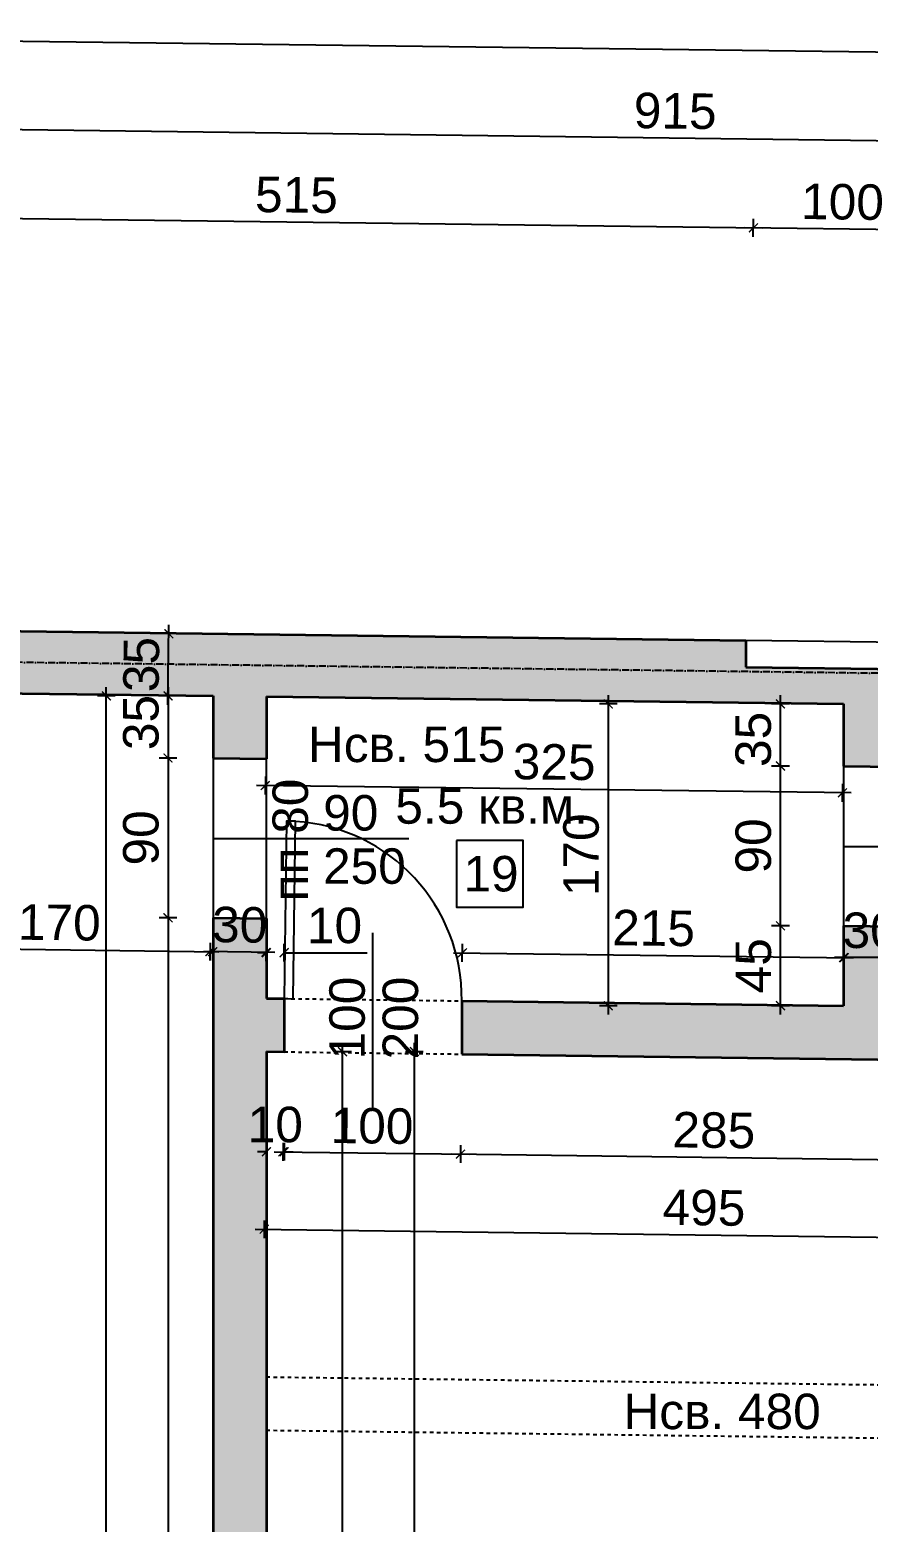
# Model space of a CAD drawing. Header units: inches. Extents: x -72385 to 39588, y -6525 to 66685.
# Drawn here: x -52206 to -51733, y 9624 to 10465 of the extents above; entities that cross this region are included whole.
import ezdxf

# ---------------------------------------------------------------- set-up
doc = ezdxf.new("R2010")
doc.units = ezdxf.units.IN
doc.header["$MEASUREMENT"] = 0
doc.linetypes.add('DashDot', pattern=[0.6, 0.4, -0.1, 0, -0.1])
doc.linetypes.add('Hidden', pattern=[0.4, 0.2, -0.2])
for name, color, linetype, lineweight in [('Врати', 251, 'Continuous', 25), ('Изгледни линии', 253, 'Continuous', 25), ('Надписи Hсв', 252, 'Continuous', 25), ('Надписи врати', 252, 'Continuous', 25), ('Надписи коти външни', 252, 'Continuous', 25), ('Надписи коти вътрешни', 252, 'Continuous', 25), ('Надписи номера на пом.', 252, 'Continuous', 25), ('Надписи площ', 252, 'Continuous', 25), ('Надписи прозорци', 252, 'Continuous', 25), ('Оси', 252, 'DashDot', 25), ('Пунктир', 253, 'Hidden', 25), ('Разрезни линии', 7, 'Continuous', 35), ('Щрих стени', 254, 'Continuous', 25)]:
    doc.layers.add(name, color=color, linetype=linetype, lineweight=lineweight)
doc.styles.add('Arial Regular', font='arial.ttf')
doc.styles.get("Standard").update_dxf_attribs({"font": 'arial.ttf'})
doc.dimstyles.new('Annotative', dxfattribs={"dimscale": 0, "dimtxt": 20, "dimasz": 5, "dimexe": 5, "dimexo": 5, "dimgap": 5, "dimtad": 1, "dimdec": 0, "dimzin": 0, "dimdsep": 46, "dimtxsty": 'Standard', "dimblk": 'ARCHTICK', "dimcen": 5, "dimdle": 5, "dimadec": 0, "dimazin": 0, "dimtfac": 1, "dimtdec": 0, "dimtofl": 0, "dimtmove": 0, "dimatfit": 3, "dimldrblk": 'ARCHTICK', "dimfxl": 5, "dimfxlon": 1, "dimtolj": 1, "dimtzin": 0, "dimarcsym": 1})

# ---------------------------------------------------------------- blocks, each defined once
blk = doc.blocks.new('_ArchTick')
at = {"color": 0, "linetype": 'ByBlock', "const_width": 0.15}
blk.add_lwpolyline([(-0.5, -0.5), (0.5, 0.5)], dxfattribs=at)
blk = doc.blocks.new('*D729')
at = {"layer": 'Defpoints', "color": 0, "ltscale": 50, "transparency": 16777216}
for p in [(-52102.34, 10089.75), (-52127.73, 10054.75), (-52102.34, 10054.75)]:
    blk.add_point(p, dxfattribs=at)
at = {"layer": 'Надписи коти вътрешни', "color": 0, "lineweight": -2, "ltscale": 50, "transparency": 16777216}
for p, q in [((-52122.73, 10089.75), (-52132.73, 10089.75)), ((-52127.73, 10094.75), (-52127.73, 10049.75)), ((-52122.73, 10054.75), (-52132.73, 10054.75))]:
    blk.add_line(p, q, dxfattribs=at)
at = {"layer": 'Надписи коти вътрешни', "color": 0, "lineweight": -2, "ltscale": 50, "transparency": 16777216, "xscale": 5, "yscale": 5, "zscale": 5}
for p, rotation in [((-52127.73, 10089.75), 90), ((-52127.73, 10054.75), 270)]:
    blk.add_blockref('_ArchTick', p, dxfattribs=dict(at, rotation=rotation))
at = {"layer": 'Надписи коти вътрешни', "color": 0, "ltscale": 50, "transparency": 16777216, "insert": (-52142.95, 10074.75), "char_height": 20, "attachment_point": 5, "rotation": 90}
blk.add_mtext('\\A1;35', dxfattribs=at)
blk = doc.blocks.new('*D730')
at = {"layer": 'Defpoints', "color": 0, "ltscale": 50, "transparency": 16777216}
for p in [(-52102.34, 10054.75), (-52127.73, 9964.74), (-52102.34, 9964.74)]:
    blk.add_point(p, dxfattribs=at)
at = {"layer": 'Надписи коти вътрешни', "color": 0, "lineweight": -2, "ltscale": 50, "transparency": 16777216}
for p, q in [((-52122.73, 10054.75), (-52132.73, 10054.75)), ((-52127.73, 10059.75), (-52127.73, 9959.74)), ((-52122.73, 9964.74), (-52132.73, 9964.74))]:
    blk.add_line(p, q, dxfattribs=at)
at = {"layer": 'Надписи коти вътрешни', "color": 0, "lineweight": -2, "ltscale": 50, "transparency": 16777216, "xscale": 5, "yscale": 5, "zscale": 5}
for p, rotation in [((-52127.73, 10054.75), 90), ((-52127.73, 9964.74), 270)]:
    blk.add_blockref('_ArchTick', p, dxfattribs=dict(at, rotation=rotation))
at = {"layer": 'Надписи коти вътрешни', "color": 0, "ltscale": 50, "transparency": 16777216, "insert": (-52142.94, 10009.74), "char_height": 20, "attachment_point": 5, "rotation": 90}
blk.add_mtext('\\A1;90', dxfattribs=at)
blk = doc.blocks.new('*D731')
at = {"layer": 'Defpoints', "color": 0, "ltscale": 50, "transparency": 16777216}
for p in [(-52102.34, 9964.74), (-52127.73, 9177.17), (-52102.34, 9177.17)]:
    blk.add_point(p, dxfattribs=at)
at = {"layer": 'Надписи коти вътрешни', "color": 0, "lineweight": -2, "ltscale": 50, "transparency": 16777216}
for p, q in [((-52122.73, 9964.74), (-52132.73, 9964.74)), ((-52127.73, 9969.74), (-52127.73, 9172.17)), ((-52122.73, 9177.17), (-52132.73, 9177.17))]:
    blk.add_line(p, q, dxfattribs=at)
at = {"layer": 'Надписи коти вътрешни', "color": 0, "lineweight": -2, "ltscale": 50, "transparency": 16777216, "xscale": 5, "yscale": 5, "zscale": 5}
for p, rotation in [((-52127.73, 9964.74), 90), ((-52127.73, 9177.17), 270)]:
    blk.add_blockref('_ArchTick', p, dxfattribs=dict(at, rotation=rotation))
at = {"layer": 'Надписи коти вътрешни', "color": 0, "ltscale": 50, "transparency": 16777216, "insert": (-52142.94, 9570.95), "char_height": 20, "attachment_point": 5, "rotation": 90}
blk.add_mtext('\\A1;788', dxfattribs=at)
blk = doc.blocks.new('*D7858')
at = {"layer": 'Defpoints', "color": 0, "ltscale": 50, "transparency": 16777216}
for p in [(-52272.34, 10091.91), (-52102.34, 10089.75), (-52104.17, 9945.7)]:
    blk.add_point(p, dxfattribs=at)
at = {"layer": 'Надписи коти вътрешни', "color": 0, "lineweight": -2, "ltscale": 50, "transparency": 16777216}
for p, q in [((-52279.17, 9947.93), (-52099.17, 9945.64)), ((-52274.11, 9952.87), (-52274.23, 9942.87)), ((-52104.11, 9950.7), (-52104.23, 9940.7))]:
    blk.add_line(p, q, dxfattribs=at)
at = {"layer": 'Надписи коти вътрешни', "color": 0, "lineweight": -2, "ltscale": 50, "transparency": 16777216, "xscale": 5, "yscale": 5, "zscale": 5}
for p, rotation in [((-52274.17, 9947.87), 179.2706286525475), ((-52104.17, 9945.7), 359.2706286525474)]:
    blk.add_blockref('_ArchTick', p, dxfattribs=dict(at, rotation=rotation))
at = {"layer": 'Надписи коти вътрешни', "color": 0, "ltscale": 50, "transparency": 16777216, "insert": (-52188.98, 9961.99), "char_height": 20, "attachment_point": 5, "rotation": 359.27063}
blk.add_mtext('\\A1;170', dxfattribs=at)
blk = doc.blocks.new('*D593')
at = {"layer": 'Defpoints', "color": 0, "ltscale": 50, "transparency": 16777216}
for p in [(-52162.5, 10089.75), (-52102.34, 10089.75), (-52102.34, 9052.17)]:
    blk.add_point(p, dxfattribs=at)
at = {"layer": 'Надписи коти вътрешни', "color": 0, "lineweight": -2, "ltscale": 50, "transparency": 16777216}
for p, q in [((-52157.5, 10089.75), (-52167.5, 10089.75)), ((-52162.5, 9047.17), (-52162.5, 10094.75)), ((-52157.5, 9052.17), (-52167.5, 9052.17))]:
    blk.add_line(p, q, dxfattribs=at)
at = {"layer": 'Надписи коти вътрешни', "color": 0, "lineweight": -2, "ltscale": 50, "transparency": 16777216, "xscale": 5, "yscale": 5, "zscale": 5}
for p, rotation in [((-52162.5, 10089.75), 90), ((-52162.5, 9052.17), 270)]:
    blk.add_blockref('_ArchTick', p, dxfattribs=dict(at, rotation=rotation))
at = {"layer": 'Надписи коти вътрешни', "color": 0, "ltscale": 50, "transparency": 16777216, "insert": (-52177.72, 9570.96), "char_height": 20, "attachment_point": 5, "rotation": 90}
blk.add_mtext('\\A1;1038', dxfattribs=at)
blk = doc.blocks.new('*D596')
at = {"layer": 'Defpoints', "color": 0, "ltscale": 50, "transparency": 16777216}
for p in [(-52072.34, 9889.35), (-52029.47, 9889.35), (-52072.34, 9176.79)]:
    blk.add_point(p, dxfattribs=at)
at = {"layer": 'Надписи коти вътрешни', "color": 0, "lineweight": -2, "ltscale": 50, "transparency": 16777216}
for p, q in [((-52034.47, 9889.35), (-52024.47, 9889.35)), ((-52029.47, 9171.79), (-52029.47, 9894.35)), ((-52034.47, 9176.79), (-52024.47, 9176.79))]:
    blk.add_line(p, q, dxfattribs=at)
at = {"layer": 'Надписи коти вътрешни', "color": 0, "lineweight": -2, "ltscale": 50, "transparency": 16777216, "xscale": 5, "yscale": 5, "zscale": 5}
for p, rotation in [((-52029.47, 9889.35), 90), ((-52029.47, 9176.79), 270)]:
    blk.add_blockref('_ArchTick', p, dxfattribs=dict(at, rotation=rotation))
at = {"layer": 'Надписи коти вътрешни', "color": 0, "ltscale": 50, "transparency": 16777216, "insert": (-52044.69, 9533.07), "char_height": 20, "attachment_point": 5, "rotation": 90}
blk.add_mtext('\\A1;713', dxfattribs=at)
blk = doc.blocks.new('*D734')
at = {"layer": 'Defpoints', "color": 0, "ltscale": 50, "transparency": 16777216}
for p in [(-52072.34, 9889.35), (-52062.34, 9889.22), (-52062.34, 9832.95)]:
    blk.add_point(p, dxfattribs=at)
at = {"layer": 'Надписи коти вътрешни', "color": 0, "lineweight": -2, "ltscale": 50, "transparency": 16777216}
for p, q in [((-52072.34, 9837.95), (-52072.34, 9827.95)), ((-52062.34, 9837.95), (-52062.34, 9827.95)), ((-52072.34, 9832.95), (-52077.34, 9832.95)), ((-52062.34, 9832.95), (-52057.34, 9832.95))]:
    blk.add_line(p, q, dxfattribs=at)
at = {"layer": 'Надписи коти вътрешни', "color": 0, "lineweight": -2, "ltscale": 50, "transparency": 16777216, "xscale": 5, "yscale": 5, "zscale": 5}
blk.add_blockref('_ArchTick', (-52072.34, 9832.95), dxfattribs=at)
at = {"layer": 'Надписи коти вътрешни', "color": 0, "lineweight": -2, "ltscale": 50, "transparency": 16777216, "xscale": 5, "yscale": 5, "zscale": 5, "rotation": 180}
blk.add_blockref('_ArchTick', (-52062.34, 9832.95), dxfattribs=at)
at = {"layer": 'Надписи коти вътрешни', "color": 0, "ltscale": 50, "transparency": 16777216, "insert": (-52067.34, 9848.16), "char_height": 20, "attachment_point": 5}
blk.add_mtext('\\A1;10', dxfattribs=at)
blk = doc.blocks.new('*D735')
at = {"layer": 'Defpoints', "color": 0, "ltscale": 50, "transparency": 16777216}
for p in [(-52062.34, 9889.22), (-51962.34, 9887.95), (-51963.05, 9831.61)]:
    blk.add_point(p, dxfattribs=at)
at = {"layer": 'Надписи коти вътрешни', "color": 0, "lineweight": -2, "ltscale": 50, "transparency": 16777216}
for p, q in [((-52062.99, 9837.88), (-52063.12, 9827.89)), ((-51962.99, 9836.61), (-51963.12, 9826.61)), ((-52068.05, 9832.95), (-51958.05, 9831.55))]:
    blk.add_line(p, q, dxfattribs=at)
at = {"layer": 'Надписи коти вътрешни', "color": 0, "lineweight": -2, "ltscale": 50, "transparency": 16777216, "xscale": 5, "yscale": 5, "zscale": 5}
for p, rotation in [((-52063.05, 9832.88), 179.2706286525444), ((-51963.05, 9831.61), 359.2706286525444)]:
    blk.add_blockref('_ArchTick', p, dxfattribs=dict(at, rotation=rotation))
at = {"layer": 'Надписи коти вътрешни', "color": 0, "ltscale": 50, "transparency": 16777216, "insert": (-52012.86, 9847.46), "char_height": 20, "attachment_point": 5, "rotation": 359.27063}
blk.add_mtext('\\A1;100', dxfattribs=at)
blk = doc.blocks.new('*D736')
at = {"layer": 'Defpoints', "color": 0, "ltscale": 50, "transparency": 16777216}
for p in [(-51962.34, 9887.95), (-51677.34, 9884.32), (-51678.05, 9827.98)]:
    blk.add_point(p, dxfattribs=at)
at = {"layer": 'Надписи коти вътрешни', "color": 0, "lineweight": -2, "ltscale": 50, "transparency": 16777216}
for p, q in [((-51962.99, 9836.61), (-51963.12, 9826.61)), ((-51968.05, 9831.68), (-51673.05, 9827.92)), ((-51677.99, 9832.98), (-51678.12, 9822.98))]:
    blk.add_line(p, q, dxfattribs=at)
at = {"layer": 'Надписи коти вътрешни', "color": 0, "lineweight": -2, "ltscale": 50, "transparency": 16777216, "xscale": 5, "yscale": 5, "zscale": 5}
for p, rotation in [((-51963.05, 9831.61), 179.2706286525477), ((-51678.05, 9827.98), 359.2706286525477)]:
    blk.add_blockref('_ArchTick', p, dxfattribs=dict(at, rotation=rotation))
at = {"layer": 'Надписи коти вътрешни', "color": 0, "ltscale": 50, "transparency": 16777216, "insert": (-51820.36, 9845.01), "char_height": 20, "attachment_point": 5, "rotation": 359.27063}
blk.add_mtext('\\A1;285', dxfattribs=at)
blk = doc.blocks.new('*D738')
at = {"layer": 'Defpoints', "color": 0, "ltscale": 50, "transparency": 16777216}
for p in [(-52072.34, 9889.35), (-51577.34, 9883.05), (-51578.61, 9782.97)]:
    blk.add_point(p, dxfattribs=at)
at = {"layer": 'Надписи коти вътрешни', "color": 0, "lineweight": -2, "ltscale": 50, "transparency": 16777216}
for p, q in [((-52073.55, 9794.28), (-52073.67, 9784.28)), ((-52078.61, 9789.34), (-51573.61, 9782.91)), ((-51578.55, 9787.97), (-51578.67, 9777.98))]:
    blk.add_line(p, q, dxfattribs=at)
at = {"layer": 'Надписи коти вътрешни', "color": 0, "lineweight": -2, "ltscale": 50, "transparency": 16777216, "xscale": 5, "yscale": 5, "zscale": 5}
for p, rotation in [((-52073.61, 9789.28), 179.2706286525475), ((-51578.61, 9782.97), 359.2706286525475)]:
    blk.add_blockref('_ArchTick', p, dxfattribs=dict(at, rotation=rotation))
at = {"layer": 'Надписи коти вътрешни', "color": 0, "ltscale": 50, "transparency": 16777216, "insert": (-51825.92, 9801.34), "char_height": 20, "attachment_point": 5, "rotation": 359.27063}
blk.add_mtext('\\A1;495', dxfattribs=at)
blk = doc.blocks.new('*D8256')
at = {"layer": 'Defpoints', "color": 0, "ltscale": 50, "transparency": 16777216}
for p in [(-52072.34, 9889.35), (-51989.03, 9889.35), (-52072.34, 9051.78)]:
    blk.add_point(p, dxfattribs=at)
at = {"layer": 'Надписи коти вътрешни', "color": 0, "lineweight": -2, "ltscale": 50, "transparency": 16777216}
for p, q in [((-51994.03, 9889.35), (-51984.03, 9889.35)), ((-51989.03, 9046.78), (-51989.03, 9894.35)), ((-51994.03, 9051.78), (-51984.03, 9051.78))]:
    blk.add_line(p, q, dxfattribs=at)
at = {"layer": 'Надписи коти вътрешни', "color": 0, "lineweight": -2, "ltscale": 50, "transparency": 16777216, "xscale": 5, "yscale": 5, "zscale": 5}
for p, rotation in [((-51989.03, 9889.35), 90), ((-51989.03, 9051.78), 270)]:
    blk.add_blockref('_ArchTick', p, dxfattribs=dict(at, rotation=rotation))
at = {"layer": 'Надписи коти вътрешни', "color": 0, "ltscale": 50, "transparency": 16777216, "insert": (-52004.24, 9558.41), "char_height": 20, "attachment_point": 5, "rotation": 90}
blk.add_mtext('\\A1;838', dxfattribs=at)
blk = doc.blocks.new('*D707')
at = {"layer": 'Defpoints', "color": 0, "ltscale": 50, "transparency": 16777216}
for p in [(-51782.86, 9960.22), (-51747.34, 9960.22), (-51747.34, 9915.22)]:
    blk.add_point(p, dxfattribs=at)
at = {"layer": 'Надписи коти вътрешни', "color": 0, "lineweight": -2, "ltscale": 50, "transparency": 16777216}
for p, q in [((-51782.86, 9910.22), (-51782.86, 9965.22)), ((-51777.86, 9960.22), (-51787.86, 9960.22)), ((-51777.86, 9915.22), (-51787.86, 9915.22))]:
    blk.add_line(p, q, dxfattribs=at)
at = {"layer": 'Надписи коти вътрешни', "color": 0, "lineweight": -2, "ltscale": 50, "transparency": 16777216, "xscale": 5, "yscale": 5, "zscale": 5}
for p, rotation in [((-51782.86, 9960.22), 90), ((-51782.86, 9915.22), 270)]:
    blk.add_blockref('_ArchTick', p, dxfattribs=dict(at, rotation=rotation))
at = {"layer": 'Надписи коти вътрешни', "color": 0, "ltscale": 50, "transparency": 16777216, "insert": (-51798.03, 9937.72), "char_height": 20, "attachment_point": 5, "rotation": 90}
blk.add_mtext('\\A1;45', dxfattribs=at)
blk = doc.blocks.new('*D699')
at = {"layer": 'Defpoints', "color": 0, "ltscale": 50, "transparency": 16777216}
for p in [(-51782.86, 10050.23), (-51747.34, 10050.23), (-51747.34, 9960.22)]:
    blk.add_point(p, dxfattribs=at)
at = {"layer": 'Надписи коти вътрешни', "color": 0, "lineweight": -2, "ltscale": 50, "transparency": 16777216}
for p, q in [((-51782.86, 9955.22), (-51782.86, 10055.23)), ((-51777.86, 10050.23), (-51787.86, 10050.23)), ((-51777.86, 9960.22), (-51787.86, 9960.22))]:
    blk.add_line(p, q, dxfattribs=at)
at = {"layer": 'Надписи коти вътрешни', "color": 0, "lineweight": -2, "ltscale": 50, "transparency": 16777216, "xscale": 5, "yscale": 5, "zscale": 5}
for p, rotation in [((-51782.86, 10050.23), 90), ((-51782.86, 9960.22), 270)]:
    blk.add_blockref('_ArchTick', p, dxfattribs=dict(at, rotation=rotation))
at = {"layer": 'Надписи коти вътрешни', "color": 0, "ltscale": 50, "transparency": 16777216, "insert": (-51798.07, 10005.22), "char_height": 20, "attachment_point": 5, "rotation": 90}
blk.add_mtext('\\A1;90', dxfattribs=at)
blk = doc.blocks.new('*D700')
at = {"layer": 'Defpoints', "color": 0, "ltscale": 50, "transparency": 16777216}
for p in [(-51782.86, 10085.23), (-51747.34, 10085.23), (-51747.34, 10050.23)]:
    blk.add_point(p, dxfattribs=at)
at = {"layer": 'Надписи коти вътрешни', "color": 0, "lineweight": -2, "ltscale": 50, "transparency": 16777216}
for p, q in [((-51782.86, 10045.23), (-51782.86, 10090.23)), ((-51777.86, 10085.23), (-51787.86, 10085.23)), ((-51777.86, 10050.23), (-51787.86, 10050.23))]:
    blk.add_line(p, q, dxfattribs=at)
at = {"layer": 'Надписи коти вътрешни', "color": 0, "lineweight": -2, "ltscale": 50, "transparency": 16777216, "xscale": 5, "yscale": 5, "zscale": 5}
for p, rotation in [((-51782.86, 10085.23), 90), ((-51782.86, 10050.23), 270)]:
    blk.add_blockref('_ArchTick', p, dxfattribs=dict(at, rotation=rotation))
at = {"layer": 'Надписи коти вътрешни', "color": 0, "ltscale": 50, "transparency": 16777216, "insert": (-51798.08, 10065.23), "char_height": 20, "attachment_point": 5, "rotation": 90}
blk.add_mtext('\\A1;35', dxfattribs=at)
blk = doc.blocks.new('*D7856')
at = {"layer": 'Defpoints', "color": 0, "ltscale": 50, "transparency": 16777216}
for p in [(-52062.34, 9945.09), (-52072.34, 9919.35), (-52062.34, 9919.23)]:
    blk.add_point(p, dxfattribs=at)
at = {"layer": 'Надписи коти вътрешни', "color": 0, "lineweight": -2, "ltscale": 50, "transparency": 16777216}
for p, q in [((-52072.34, 9940.09), (-52072.34, 9950.09)), ((-52062.34, 9940.09), (-52062.34, 9950.09)), ((-52072.34, 9945.09), (-52077.34, 9945.09)), ((-52062.34, 9945.09), (-52015.64, 9945.09))]:
    blk.add_line(p, q, dxfattribs=at)
at = {"layer": 'Надписи коти вътрешни', "color": 0, "lineweight": -2, "ltscale": 50, "transparency": 16777216, "xscale": 5, "yscale": 5, "zscale": 5}
blk.add_blockref('_ArchTick', (-52072.34, 9945.09), dxfattribs=at)
at = {"layer": 'Надписи коти вътрешни', "color": 0, "lineweight": -2, "ltscale": 50, "transparency": 16777216, "xscale": 5, "yscale": 5, "zscale": 5, "rotation": 180}
blk.add_blockref('_ArchTick', (-52062.34, 9945.09), dxfattribs=at)
at = {"layer": 'Надписи коти вътрешни', "color": 0, "ltscale": 50, "transparency": 16777216, "insert": (-52033.99, 9960.3), "char_height": 20, "attachment_point": 5}
blk.add_mtext('\\A1;10', dxfattribs=at)
blk = doc.blocks.new('*D7855')
at = {"layer": 'Defpoints', "color": 0, "ltscale": 50, "transparency": 16777216}
for p in [(-51746.99, 9942.28), (-51962.34, 9917.95), (-51747.34, 9915.22)]:
    blk.add_point(p, dxfattribs=at)
at = {"layer": 'Надписи коти вътрешни', "color": 0, "lineweight": -2, "ltscale": 50, "transparency": 16777216}
for p, q in [((-51962.06, 9940.02), (-51961.93, 9950.02)), ((-51747.06, 9937.29), (-51746.93, 9947.28)), ((-51966.99, 9945.09), (-51741.99, 9942.22))]:
    blk.add_line(p, q, dxfattribs=at)
at = {"layer": 'Надписи коти вътрешни', "color": 0, "lineweight": -2, "ltscale": 50, "transparency": 16777216, "xscale": 5, "yscale": 5, "zscale": 5}
for p, rotation in [((-51961.99, 9945.02), 179.2706286525463), ((-51746.99, 9942.28), 359.2706286525462)]:
    blk.add_blockref('_ArchTick', p, dxfattribs=dict(at, rotation=rotation))
at = {"layer": 'Надписи коти вътрешни', "color": 0, "ltscale": 50, "transparency": 16777216, "insert": (-51854.3, 9958.86), "char_height": 20, "attachment_point": 5, "rotation": 359.27063}
blk.add_mtext('\\A1;215', dxfattribs=at)
blk = doc.blocks.new('*D701')
at = {"layer": 'Defpoints', "color": 0, "ltscale": 50, "transparency": 16777216}
for p in [(-52072.34, 10089.37), (-51747.34, 10085.23), (-52072.98, 10039.26)]:
    blk.add_point(p, dxfattribs=at)
at = {"layer": 'Надписи коти вътрешни', "color": 0, "lineweight": -2, "ltscale": 50, "transparency": 16777216}
for p, q in [((-51742.98, 10035.06), (-52077.97, 10039.33)), ((-52072.91, 10044.26), (-52073.04, 10034.26)), ((-51747.91, 10040.13), (-51748.04, 10030.13))]:
    blk.add_line(p, q, dxfattribs=at)
at = {"layer": 'Надписи коти вътрешни', "color": 0, "lineweight": -2, "ltscale": 50, "transparency": 16777216, "xscale": 5, "yscale": 5, "zscale": 5}
for p, rotation in [((-52072.98, 10039.26), 179.2706286525475), ((-51747.98, 10035.13), 359.2706286525475)]:
    blk.add_blockref('_ArchTick', p, dxfattribs=dict(at, rotation=rotation))
at = {"layer": 'Надписи коти вътрешни', "color": 0, "ltscale": 50, "transparency": 16777216, "insert": (-51910.28, 10052.41), "char_height": 20, "attachment_point": 5, "rotation": 359.27063}
blk.add_mtext('\\A1;325', dxfattribs=at)
blk = doc.blocks.new('*D708')
at = {"layer": 'Defpoints', "color": 0, "ltscale": 50, "transparency": 16777216}
for p in [(-51747.34, 10085.23), (-51879.85, 9915.22), (-51747.34, 9915.22)]:
    blk.add_point(p, dxfattribs=at)
at = {"layer": 'Надписи коти вътрешни', "color": 0, "lineweight": -2, "ltscale": 50, "transparency": 16777216}
for p, q in [((-51879.85, 10090.23), (-51879.85, 9910.22)), ((-51874.85, 10085.23), (-51884.85, 10085.23)), ((-51874.85, 9915.22), (-51884.85, 9915.22))]:
    blk.add_line(p, q, dxfattribs=at)
at = {"layer": 'Надписи коти вътрешни', "color": 0, "lineweight": -2, "ltscale": 50, "transparency": 16777216, "xscale": 5, "yscale": 5, "zscale": 5}
for p, rotation in [((-51879.85, 10085.23), 90), ((-51879.85, 9915.22), 270)]:
    blk.add_blockref('_ArchTick', p, dxfattribs=dict(at, rotation=rotation))
at = {"layer": 'Надписи коти вътрешни', "color": 0, "ltscale": 50, "transparency": 16777216, "insert": (-51895.06, 10000.22), "char_height": 20, "attachment_point": 5, "rotation": 90}
blk.add_mtext('\\A1;170', dxfattribs=at)
blk = doc.blocks.new('*D6240')
at = {"layer": 'Defpoints', "color": 0, "ltscale": 50, "transparency": 16777216}
for p in [(-52299.84, 10409.79), (-52299.84, 10409.79), (-51384.84, 10398.14)]:
    blk.add_point(p, dxfattribs=at)
at = {"layer": 'Надписи коти външни', "color": 0, "lineweight": -2, "ltscale": 50, "transparency": 16777216}
for p, q in [((-51379.84, 10398.08), (-52304.84, 10409.85)), ((-52299.84, 10409.79), (-52299.77, 10414.79)), ((-51384.84, 10398.14), (-51384.77, 10403.14))]:
    blk.add_line(p, q, dxfattribs=at)
at = {"layer": 'Надписи коти външни', "color": 0, "lineweight": -2, "ltscale": 50, "transparency": 16777216, "xscale": 5, "yscale": 5, "zscale": 5}
for p, rotation in [((-52299.84, 10409.79), 179.270628652547), ((-51384.84, 10398.14), 359.2706286525469)]:
    blk.add_blockref('_ArchTick', p, dxfattribs=dict(at, rotation=rotation))
at = {"layer": 'Надписи коти външни', "color": 0, "ltscale": 50, "transparency": 16777216, "insert": (-51842.14, 10419.18), "char_height": 20, "attachment_point": 5, "rotation": 359.27063}
blk.add_mtext('\\A1;915', dxfattribs=at)
blk = doc.blocks.new('*D6241')
at = {"layer": 'Defpoints', "color": 0, "ltscale": 50, "transparency": 16777216}
for p in [(-40218.1, 10305.99), (-52317.34, 10127.49), (-40222.34, 9973.51)]:
    blk.add_point(p, dxfattribs=at)
at = {"layer": 'Надписи коти външни', "color": 0, "lineweight": -2, "ltscale": 50, "transparency": 16777216}
for p, q in [((-52318.1, 10460.03), (-40213.11, 10305.92)), ((-52313.17, 10454.96), (-52313.04, 10464.96)), ((-40218.17, 10300.99), (-40218.04, 10310.99))]:
    blk.add_line(p, q, dxfattribs=at)
at = {"layer": 'Надписи коти външни', "color": 0, "lineweight": -2, "ltscale": 50, "transparency": 16777216, "xscale": 5, "yscale": 5, "zscale": 5}
for p, rotation in [((-52313.1, 10459.96), 179.2706286525472), ((-40218.1, 10305.99), 359.2706286525473)]:
    blk.add_blockref('_ArchTick', p, dxfattribs=dict(at, rotation=rotation))
at = {"layer": 'Надписи коти външни', "color": 0, "ltscale": 50, "transparency": 16777216, "insert": (-46265.41, 10398.18), "char_height": 20, "attachment_point": 5, "rotation": 359.27063}
blk.add_mtext('\\A1;12095', dxfattribs=at)
blk = doc.blocks.new('*D6258')
at = {"layer": 'Defpoints', "color": 0, "ltscale": 50, "transparency": 16777216}
for p in [(-51798.1, 10353.41), (-52317.34, 10027.49), (-51802.34, 10020.93)]:
    blk.add_point(p, dxfattribs=at)
at = {"layer": 'Надписи коти външни', "color": 0, "lineweight": -2, "ltscale": 50, "transparency": 16777216}
for p, q in [((-52318.1, 10360.03), (-51793.11, 10353.34)), ((-52313.17, 10354.96), (-52313.04, 10364.96)), ((-51798.17, 10348.41), (-51798.04, 10358.41))]:
    blk.add_line(p, q, dxfattribs=at)
at = {"layer": 'Надписи коти външни', "color": 0, "lineweight": -2, "ltscale": 50, "transparency": 16777216, "xscale": 5, "yscale": 5, "zscale": 5}
for p, rotation in [((-52313.1, 10359.96), 179.2706286525474), ((-51798.1, 10353.41), 359.2706286525474)]:
    blk.add_blockref('_ArchTick', p, dxfattribs=dict(at, rotation=rotation))
at = {"layer": 'Надписи коти външни', "color": 0, "ltscale": 50, "transparency": 16777216, "insert": (-52055.41, 10371.89), "char_height": 20, "attachment_point": 5, "rotation": 359.27063}
blk.add_mtext('\\A1;515', dxfattribs=at)
blk = doc.blocks.new('*D6259')
at = {"layer": 'Defpoints', "color": 0, "ltscale": 10, "transparency": 16777216}
for p in [(-51798.1, 10353.41), (-51802.34, 10020.93), (-51702.34, 10019.66)]:
    blk.add_point(p, dxfattribs=at)
at = {"layer": 'Надписи коти външни', "color": 0, "lineweight": -2, "ltscale": 10, "transparency": 16777216}
for p, q in [((-51798.17, 10348.41), (-51798.04, 10358.41)), ((-51693.11, 10352.07), (-51803.1, 10353.47)), ((-51698.17, 10347.13), (-51698.04, 10357.13))]:
    blk.add_line(p, q, dxfattribs=at)
at = {"layer": 'Надписи коти външни', "color": 0, "lineweight": -2, "ltscale": 10, "transparency": 16777216, "xscale": 5, "yscale": 5, "zscale": 5}
for p, rotation in [((-51798.1, 10353.41), 179.2706286525463), ((-51698.1, 10352.13), 359.2706286525462)]:
    blk.add_blockref('_ArchTick', p, dxfattribs=dict(at, rotation=rotation))
at = {"layer": 'Надписи коти външни', "color": 0, "ltscale": 10, "transparency": 16777216, "insert": (-51747.91, 10367.98), "char_height": 20, "attachment_point": 5, "rotation": 359.27063}
blk.add_mtext('\\A1;100', dxfattribs=at)
blk = doc.blocks.new('*D7788')
at = {"layer": 'Defpoints', "color": 0, "ltscale": 10, "transparency": 16777216}
for p in [(-52127.29, 10124.75), (-51988.91, 10122.98), (-51989.35, 10087.99)]:
    blk.add_point(p, dxfattribs=at)
at = {"layer": 'Надписи коти вътрешни', "color": 0, "lineweight": -2, "ltscale": 10, "transparency": 16777216}
for p, q in [((-52122.29, 10124.68), (-52132.29, 10124.81)), ((-52127.8, 10084.75), (-52127.22, 10129.75)), ((-52122.73, 10089.69), (-52132.73, 10089.81))]:
    blk.add_line(p, q, dxfattribs=at)
at = {"layer": 'Надписи коти вътрешни', "color": 0, "lineweight": -2, "ltscale": 10, "transparency": 16777216, "xscale": 5, "yscale": 5, "zscale": 5}
for p, rotation in [((-52127.29, 10124.75), 89.27062865255718), ((-52127.73, 10089.75), 269.2706286525572)]:
    blk.add_blockref('_ArchTick', p, dxfattribs=dict(at, rotation=rotation))
at = {"layer": 'Надписи коти вътрешни', "color": 0, "ltscale": 10, "transparency": 16777216, "insert": (-52142.73, 10107.44), "char_height": 20, "attachment_point": 5, "rotation": 89.27063}
blk.add_mtext('\\A1;35', dxfattribs=at)
blk = doc.blocks.new('*D7854')
at = {"layer": 'Defpoints', "color": 0, "ltscale": 10, "transparency": 16777216}
for p in [(-51747.34, 9942.35), (-51747.34, 9929.84), (-51717.34, 9929.84)]:
    blk.add_point(p, dxfattribs=at)
at = {"layer": 'Надписи коти вътрешни', "color": 0, "lineweight": -2, "ltscale": 10, "transparency": 16777216}
for p, q in [((-51747.34, 9937.35), (-51747.34, 9947.35)), ((-51717.34, 9937.35), (-51717.34, 9947.35)), ((-51712.34, 9942.35), (-51752.34, 9942.35))]:
    blk.add_line(p, q, dxfattribs=at)
at = {"layer": 'Надписи коти вътрешни', "color": 0, "lineweight": -2, "ltscale": 10, "transparency": 16777216, "xscale": 5, "yscale": 5, "zscale": 5, "rotation": 180}
blk.add_blockref('_ArchTick', (-51747.34, 9942.35), dxfattribs=at)
at = {"layer": 'Надписи коти вътрешни', "color": 0, "lineweight": -2, "ltscale": 10, "transparency": 16777216, "xscale": 5, "yscale": 5, "zscale": 5}
blk.add_blockref('_ArchTick', (-51717.34, 9942.35), dxfattribs=at)
at = {"layer": 'Надписи коти вътрешни', "color": 0, "ltscale": 10, "transparency": 16777216, "insert": (-51732.34, 9957.57), "char_height": 20, "attachment_point": 5}
blk.add_mtext('\\A1;30', dxfattribs=at)
blk = doc.blocks.new('*D7857')
at = {"layer": 'Defpoints', "color": 0, "ltscale": 10, "transparency": 16777216}
for p in [(-52102.34, 9964.74), (-52072.34, 9964.36), (-52102.58, 9945.68)]:
    blk.add_point(p, dxfattribs=at)
at = {"layer": 'Надписи коти вътрешни', "color": 0, "lineweight": -2, "ltscale": 10, "transparency": 16777216}
for p, q in [((-52067.58, 9945.24), (-52107.58, 9945.75)), ((-52102.52, 9950.68), (-52102.64, 9940.68)), ((-52072.52, 9950.3), (-52072.64, 9940.3))]:
    blk.add_line(p, q, dxfattribs=at)
at = {"layer": 'Надписи коти вътрешни', "color": 0, "lineweight": -2, "ltscale": 10, "transparency": 16777216, "xscale": 5, "yscale": 5, "zscale": 5}
for p, rotation in [((-52102.58, 9945.68), 179.270628652546), ((-52072.58, 9945.3), 359.2706286525461)]:
    blk.add_blockref('_ArchTick', p, dxfattribs=dict(at, rotation=rotation))
at = {"layer": 'Надписи коти вътрешни', "color": 0, "ltscale": 10, "transparency": 16777216, "insert": (-52087.39, 9960.71), "char_height": 20, "attachment_point": 5, "rotation": 359.27063}
blk.add_mtext('\\A1;30', dxfattribs=at)

msp = doc.modelspace()

# ---------------------------------------------------------------- hatches: boundary and pattern name
at = {"layer": 'Щрих стени', "ltscale": 10}
h = msp.add_hatch(color=256, dxfattribs=at)
h.dxf.hatch_style = 1
h.paths.add_polyline_path([(-51702.34, 10104.66), (-51802.34, 10105.93), (-51802.34, 10120.93), (-52317.34, 10127.49), (-52317.34, 9319.92), (-52282.34, 9319.48), (-52282.34, 9554.5), (-52272.34, 9554.37), (-52272.34, 10091.91), (-52102.34, 10089.75), (-52102.34, 10054.75), (-52072.34, 10054.36), (-52072.34, 10089.37), (-51747.34, 10085.23), (-51747.34, 10050.23), (-51717.34, 10049.85), (-51717.34, 10084.85), (-51702.34, 10084.66)])
h.paths.add_polyline_path([(-52062.34, 9919.23), (-52072.34, 9919.35), (-52072.34, 9964.36), (-52102.34, 9964.74), (-52102.34, 9177.18), (-52072.34, 9176.79), (-52072.34, 9889.35), (-52062.34, 9889.22)])
h.paths.add_polyline_path([(-51677.34, 9914.33), (-51687.34, 9914.45), (-51687.34, 9929.45), (-51717.34, 9929.84), (-51717.34, 9959.84), (-51747.34, 9960.22), (-51747.34, 9915.22), (-51962.34, 9917.95), (-51962.34, 9887.95), (-51677.34, 9884.32)])
h.paths.add_polyline_path([(-51367.34, 10115.4), (-51612.34, 10118.51), (-51612.34, 10083.51), (-51397.34, 10080.77), (-51397.34, 9523.09), (-51402.34, 9523.16), (-51402.34, 9458.15), (-51397.34, 9458.09), (-51397.34, 9043.19), (-51547.34, 9045.1), (-51547.34, 9395.13), (-51577.34, 9395.51), (-51577.34, 9045.48), (-51592.34, 9045.67), (-51592.34, 9015.67), (-51397.34, 9013.19), (-51397.34, 8923.04), (-51399.84, 8923.07), (-51399.84, 8858.21), (-51367.34, 8857.79), (-51337.34, 8857.41), (-51337.34, 8892.41), (-51367.34, 8892.8), (-51367.34, 9487.71), (-51337.31, 9487.32), (-51337.31, 9522.33), (-51367.34, 9522.71)])
h.paths.add_polyline_path([(-51547.34, 9912.67), (-51577.34, 9913.05), (-51577.34, 9495.52), (-51547.34, 9495.14)], flags=17)
h.paths.add_polyline_path([(-51692.34, 9046.95), (-52072.34, 9051.78), (-52072.34, 9076.79), (-52102.34, 9077.17), (-52102.34, 9052.17), (-52317.34, 9054.9), (-52317.34, 9019.9), (-52282.34, 9019.45), (-52282.34, 9024.45), (-51747.34, 9017.64), (-51747.34, 8905.13), (-51717.34, 8904.75), (-51717.34, 9017.26), (-51692.34, 9016.94)])
h.paths.add_polyline_path([(-51597.34, 8695.71), (-51717.34, 8697.24), (-51717.34, 8804.74), (-51747.34, 8805.13), (-51747.34, 8697.62), (-52282.34, 8704.43), (-52282.34, 8754.45), (-52317.34, 8754.9), (-52317.34, 8292.34), (-51967.34, 8287.88), (-51967.34, 8322.89), (-52282.34, 8326.9), (-52282.34, 8674.43), (-51597.34, 8665.71)])
h.paths.add_polyline_path([(-51367.34, 8707.78), (-51397.34, 8708.16), (-51397.34, 8693.16), (-51497.34, 8694.44), (-51497.34, 8664.43), (-51397.34, 8663.16), (-51397.34, 8340.63), (-51402.34, 8340.7), (-51402.34, 8280.69), (-51367.34, 8280.25)])
h.paths.add_polyline_path([(-51667.34, 8319.07), (-51702.34, 8319.51), (-51702.34, 8284.51), (-51667.34, 8284.07)])

# ---------------------------------------------------------------- linework, layer by layer
at = {"layer": 'Врати', "ltscale": 50}
msp.add_lwpolyline([(-52062.34, 9919.23), (-52057.34, 9919.16), (-52056.06, 10019.15), (-52061.06, 10019.22)], close=True, dxfattribs=at)
msp.add_arc((-52062.34, 9919.23), 100, 359.27063, 86.40464, dxfattribs=at)
at = {"layer": 'Изгледни линии', "ltscale": 50}
for p, q in [((-51612.34, 10118.51), (-51802.34, 10120.93)), ((-52102.34, 10054.75), (-52102.34, 9964.74)), ((-52072.34, 9964.36), (-52072.34, 10054.36)), ((-51747.34, 10050.23), (-51747.34, 9960.22))]:
    msp.add_line(p, q, dxfattribs=at)
at = {"layer": 'Надписи врати', "ltscale": 50}
msp.add_line((-52012.41, 9856.29), (-52012.41, 9956.29), dxfattribs=at)
at = {"layer": 'Надписи номера на пом.', "ltscale": 50}
msp.add_lwpolyline([(-51965.26, 10008.28), (-51965.26, 9970.78), (-51927.76, 9970.78), (-51927.76, 10008.28)], close=True, dxfattribs=at)
at = {"layer": 'Надписи прозорци', "ltscale": 50}
for p, q in [((-52102.34, 10009.36), (-51992.1, 10009.36)), ((-51747.34, 10004.84), (-51637.1, 10004.84))]:
    msp.add_line(p, q, dxfattribs=at)
at = {"layer": 'Оси', "ltscale": 10}
msp.add_line((-39839.84, 9951.14), (-52699.84, 10114.86), dxfattribs=at)
at = {"layer": 'Пунктир', "ltscale": 10}
for p, q in [((-52062.34, 9919.23), (-51962.34, 9917.95)), ((-52062.34, 9889.22), (-51962.34, 9887.95)), ((-52072.34, 9706.09), (-51577.34, 9699.79)), ((-52072.34, 9676.08), (-51577.34, 9669.78))]:
    msp.add_line(p, q, dxfattribs=at)
at = {"layer": 'Разрезни линии', "ltscale": 50}
for p, q in [((-52317.34, 10127.49), (-51802.34, 10120.93)), ((-51802.34, 10120.93), (-51802.34, 10105.93)), ((-51802.34, 10105.93), (-51702.34, 10104.66)), ((-52272.34, 10091.91), (-52102.34, 10089.75)), ((-52102.34, 10089.75), (-52102.34, 10054.75)), ((-52072.34, 10089.37), (-51747.34, 10085.23)), ((-52072.34, 10089.37), (-52072.34, 10054.36)), ((-51747.34, 10085.23), (-51747.34, 10050.23)), ((-52102.34, 10054.75), (-52072.34, 10054.36)), ((-51747.34, 10050.23), (-51717.34, 10049.85)), ((-52102.34, 9964.74), (-52102.34, 9177.18)), ((-52102.34, 9964.74), (-52072.34, 9964.36)), ((-52072.34, 9964.36), (-52072.34, 9919.35)), ((-51747.34, 9960.22), (-51717.34, 9959.84)), ((-51747.34, 9960.22), (-51747.34, 9915.22)), ((-52072.34, 9919.35), (-52062.34, 9919.23)), ((-52062.34, 9919.23), (-52062.34, 9889.22)), ((-51962.34, 9917.95), (-51747.34, 9915.22)), ((-51962.34, 9917.95), (-51962.34, 9887.95)), ((-52072.34, 9889.35), (-52062.34, 9889.22)), ((-52072.34, 9889.35), (-52072.34, 9176.79)), ((-51962.34, 9887.95), (-51677.34, 9884.32))]:
    msp.add_line(p, q, dxfattribs=at)

# ---------------------------------------------------------------- texts
at = {"layer": 'Надписи Hсв', "ltscale": 100, "char_height": 20, "width": 180.4891, "attachment_point": 1, "style": 'Arial Regular'}
for s, insert in [('\\pxt8;Hсв. 515', (-52048.96, 10072.46)), ('\\pxt8;Hсв. 480', (-51871.29, 9696.67))]:
    msp.add_mtext(s, dxfattribs=dict(at, insert=insert))
at = {"layer": 'Надписи врати', "ltscale": 100, "char_height": 20, "width": 180.4891, "attachment_point": 1, "rotation": 90, "style": 'Arial Regular'}
for s, insert in [('100', (-52036.93, 9884.95)), ('200', (-52006.93, 9884.95))]:
    msp.add_mtext(s, dxfattribs=dict(at, insert=insert))
at = {"layer": 'Надписи номера на пом.', "ltscale": 100, "insert": (-52036.11, 9999.59), "char_height": 20, "width": 180.4891, "attachment_point": 1, "style": 'Arial Regular'}
msp.add_mtext('\\pxqc;19', dxfattribs=at)
at = {"layer": 'Надписи площ', "ltscale": 100, "insert": (-51999.73, 10037.75), "char_height": 20, "width": 180.4891, "attachment_point": 1, "style": 'Arial Regular'}
msp.add_mtext('5.5 кв.м.', dxfattribs=at)
at = {"layer": 'Надписи прозорци', "ltscale": 100, "insert": (-52068.93, 9974.05), "char_height": 20, "width": 180.4891, "attachment_point": 1, "rotation": 90, "style": 'Arial Regular'}
msp.add_mtext('пп 80', dxfattribs=at)
at = {"layer": 'Надписи прозорци', "ltscale": 100, "char_height": 20, "width": 180.4891, "attachment_point": 1, "style": 'Arial Regular'}
for s, insert in [('90', (-52040.39, 10033.88)), ('250', (-52040.47, 10003.88))]:
    msp.add_mtext(s, dxfattribs=dict(at, insert=insert))

# ---------------------------------------------------------------- dimensions: what is measured, and where the dimension line sits
at = {"layer": 'Надписи коти външни', "ltscale": 50}
dim = msp.add_aligned_dim(p1=(-52317.34, 10127.49), p2=(-40222.34, 9973.51), distance=332.5, text='12095', dimstyle='Annotative', override={"dimscale": 0, "dimtix": 0, "dimtofl": 0, "dimtmove": 0, "dimatfit": 3}, dxfattribs=at)
dim.commit()
dim.dimension.update_dxf_attribs({"geometry": '*D6241', "text_midpoint": (-46265.41, 10398.18)})
for p1, p2, distance, picture, middle in [((-51384.84, 10398.14), (-52299.84, 10409.79), 0, '*D6240', (-51842.14, 10419.18)), ((-52317.34, 10027.49), (-51802.34, 10020.93), 332.5, '*D6258', (-52055.41, 10371.89))]:
    dim = msp.add_aligned_dim(p1=p1, p2=p2, distance=distance, dimstyle='Annotative', override={"dimscale": 0, "dimtix": 0, "dimtofl": 0, "dimtmove": 0, "dimatfit": 3}, dxfattribs=at)
    dim.commit()
    dim.dimension.update_dxf_attribs({"geometry": picture, "text_midpoint": middle})
at = {"layer": 'Надписи коти външни', "ltscale": 10}
dim = msp.add_aligned_dim(p1=(-51702.34, 10019.66), p2=(-51802.34, 10020.93), distance=-332.5, dimstyle='Annotative', override={"dimscale": 0, "dimtix": 0, "dimtofl": 0, "dimtmove": 0, "dimatfit": 3}, dxfattribs=at)
dim.commit()
dim.dimension.update_dxf_attribs({"geometry": '*D6259', "text_midpoint": (-51747.91, 10367.98)})
at = {"layer": 'Надписи коти вътрешни', "ltscale": 10}
for base, p1, p2, angle, picture, middle in [((-52127.29, 10124.75), (-51989.35, 10087.99), (-51988.91, 10122.98), 89.27063, '*D7788', (-52127.51, 10107.25)), ((-52102.58, 9945.68), (-52072.34, 9964.36), (-52102.34, 9964.74), 179.27063, '*D7857', (-52087.58, 9945.49)), ((-51747.34, 9942.35), (-51717.34, 9929.84), (-51747.34, 9929.84), 180, '*D7854', (-51732.34, 9942.35))]:
    dim = msp.add_linear_dim(base=base, p1=p1, p2=p2, angle=angle, dimstyle='Annotative', override={"dimscale": 0, "dimtix": 0, "dimtofl": 0, "dimtmove": 0, "dimatfit": 3}, dxfattribs=at)
    dim.commit()
    dim.dimension.update_dxf_attribs({"geometry": picture, "text_midpoint": middle, "dimtype": 129})
at = {"layer": 'Надписи коти вътрешни', "ltscale": 50}
for p1, p2, distance, picture, middle in [((-52272.34, 10091.91), (-52102.34, 10089.75), -144.06, '*D7858', (-52188.98, 9961.99)), ((-51747.34, 10085.23), (-52072.34, 10089.37), 50.11, '*D701', (-51910.28, 10052.41)), ((-51962.34, 9917.95), (-51747.34, 9915.22), 27.07, '*D7855', (-51854.3, 9958.86)), ((-52072.34, 9889.35), (-51577.34, 9883.05), -100.08, '*D738', (-51825.92, 9801.34)), ((-52062.34, 9889.22), (-51962.34, 9887.95), -56.34, '*D735', (-52012.86, 9847.46)), ((-51962.34, 9887.95), (-51677.34, 9884.32), -56.34, '*D736', (-51820.36, 9845.01))]:
    dim = msp.add_aligned_dim(p1=p1, p2=p2, distance=distance, dimstyle='Annotative', override={"dimscale": 0, "dimtix": 0, "dimtofl": 0, "dimtmove": 0, "dimatfit": 3}, dxfattribs=at)
    dim.commit()
    dim.dimension.update_dxf_attribs({"geometry": picture, "text_midpoint": middle})
for base, p1, p2, picture, middle in [((-52162.5, 10089.75), (-52102.34, 9052.17), (-52102.34, 10089.75), '*D593', (-52177.72, 9570.96)), ((-51879.85, 9915.22), (-51747.34, 10085.23), (-51747.34, 9915.22), '*D708', (-51895.06, 10000.22)), ((-52127.73, 9964.74), (-52102.34, 10054.75), (-52102.34, 9964.74), '*D730', (-52142.94, 10009.74)), ((-51782.86, 10050.23), (-51747.34, 9960.22), (-51747.34, 10050.23), '*D699', (-51798.07, 10005.22)), ((-52127.73, 9177.17), (-52102.34, 9964.74), (-52102.34, 9177.17), '*D731', (-52142.94, 9570.95)), ((-51782.86, 9960.22), (-51747.34, 9915.22), (-51747.34, 9960.22), '*D707', (-51798.03, 9937.72)), ((-52029.47, 9889.35), (-52072.34, 9176.79), (-52072.34, 9889.35), '*D596', (-52044.69, 9533.07))]:
    dim = msp.add_linear_dim(base=base, p1=p1, p2=p2, angle=90, dimstyle='Annotative', override={"dimscale": 0, "dimtix": 0, "dimtofl": 0, "dimtmove": 0, "dimatfit": 3}, dxfattribs=at)
    dim.commit()
    dim.dimension.update_dxf_attribs({"geometry": picture, "text_midpoint": middle})
for base, p1, p2, picture, middle in [((-52127.73, 10054.75), (-52102.34, 10089.75), (-52102.34, 10054.75), '*D729', (-52127.73, 10074.75)), ((-51782.86, 10085.23), (-51747.34, 10050.23), (-51747.34, 10085.23), '*D700', (-51782.86, 10065.23)), ((-51989.03, 9889.35), (-52072.34, 9051.78), (-52072.34, 9889.35), '*D8256', (-51989.03, 9558.41))]:
    dim = msp.add_linear_dim(base=base, p1=p1, p2=p2, angle=90, dimstyle='Annotative', override={"dimscale": 0, "dimtix": 0, "dimtofl": 0, "dimtmove": 0, "dimatfit": 3}, dxfattribs=at)
    dim.commit()
    dim.dimension.update_dxf_attribs({"geometry": picture, "text_midpoint": middle, "dimtype": 128})
for base, p1, p2, picture, middle in [((-52062.34, 9945.09), (-52072.34, 9919.35), (-52062.34, 9919.23), '*D7856', (-52033.99, 9945.09)), ((-52062.34, 9832.95), (-52072.34, 9889.35), (-52062.34, 9889.22), '*D734', (-52067.34, 9832.95))]:
    dim = msp.add_linear_dim(base=base, p1=p1, p2=p2, dimstyle='Annotative', override={"dimscale": 0, "dimtix": 0, "dimtofl": 0, "dimtmove": 0, "dimatfit": 3}, dxfattribs=at)
    dim.commit()
    dim.dimension.update_dxf_attribs({"geometry": picture, "text_midpoint": middle, "dimtype": 128})

doc.saveas('drawing.dxf')
